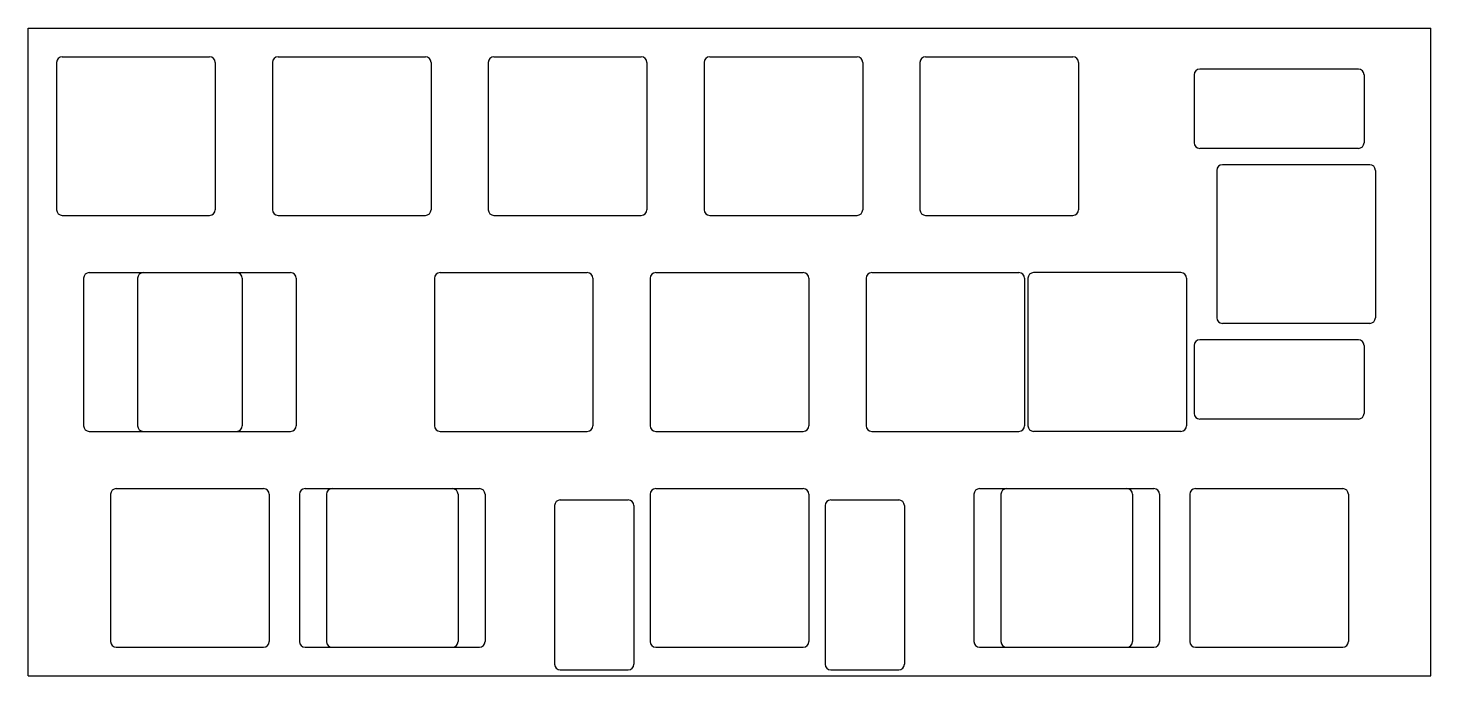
# Model space of a CAD drawing. Header units: millimetres. Extents: x 33 to 157, y -57 to 0.
import ezdxf

# ---------------------------------------------------------------- set-up
doc = ezdxf.new("R2010")
doc.units = ezdxf.units.MM

msp = doc.modelspace()

# ---------------------------------------------------------------- linework, layer by layer
for p, q in [((33.3375, 0), (157.1625, 0)), ((33.3375, -57.15), (33.3375, 0)), ((157.1625, -57.15), (157.1625, 0)), ((35.8625, -3.025), (35.8625, -16.025)), ((36.3625, -2.525), (49.3625, -2.525)), ((49.8625, -3.025), (49.8625, -16.025)), ((54.9125, -3.025), (54.9125, -16.025)), ((55.4125, -2.525), (68.4125, -2.525)), ((68.9125, -3.025), (68.9125, -16.025)), ((73.9625, -3.025), (73.9625, -16.025)), ((74.4625, -2.525), (87.4625, -2.525)), ((87.9625, -3.025), (87.9625, -16.025)), ((93.0125, -3.025), (93.0125, -16.025)), ((93.5125, -2.525), (106.5125, -2.525)), ((107.0125, -3.025), (107.0125, -16.025)), ((112.0625, -3.025), (112.0625, -16.025)), ((112.5625, -2.525), (125.5625, -2.525)), ((126.0625, -3.025), (126.0625, -16.025)), ((150.75625, -3.612), (136.75625, -3.612)), ((136.25625, -4.112), (136.25625, -10.112)), ((151.25625, -4.112), (151.25625, -10.112)), ((150.75625, -10.612), (136.75625, -10.612)), ((151.75625, -12.05), (138.75625, -12.05)), ((138.25625, -12.55), (138.25625, -25.55)), ((152.25625, -12.55), (152.25625, -25.55)), ((36.3625, -16.525), (49.3625, -16.525)), ((55.4125, -16.525), (68.4125, -16.525)), ((74.4625, -16.525), (87.4625, -16.525)), ((93.5125, -16.525), (106.5125, -16.525)), ((112.5625, -16.525), (125.5625, -16.525)), ((38.24375, -22.075), (38.24375, -35.075)), ((38.74375, -21.575), (51.74375, -21.575)), ((43.00625, -22.075), (43.00625, -35.075)), ((43.50625, -21.575), (56.50625, -21.575)), ((52.24375, -22.075), (52.24375, -35.075)), ((57.00625, -22.075), (57.00625, -35.075)), ((69.2, -22.075), (69.2, -35.075)), ((69.7, -21.575), (82.7, -21.575)), ((83.2, -22.075), (83.2, -35.075)), ((88.25, -22.075), (88.25, -35.075)), ((88.75, -21.575), (101.75, -21.575)), ((102.25, -22.075), (102.25, -35.075)), ((107.3, -22.075), (107.3, -35.075)), ((107.8, -21.575), (120.8, -21.575)), ((121.3, -22.075), (121.3, -35.075)), ((121.5875, -22.075), (121.5875, -35.075)), ((135.0875, -21.575), (122.0875, -21.575)), ((135.5875, -22.075), (135.5875, -35.075)), ((151.75625, -26.05), (138.75625, -26.05)), ((136.25625, -27.988), (136.25625, -33.988)), ((150.75625, -27.488), (136.75625, -27.488)), ((151.25625, -27.988), (151.25625, -33.988)), ((150.75625, -34.488), (136.75625, -34.488)), ((38.74375, -35.575), (51.74375, -35.575)), ((43.50625, -35.575), (56.50625, -35.575)), ((69.7, -35.575), (82.7, -35.575)), ((88.75, -35.575), (101.75, -35.575)), ((107.8, -35.575), (120.8, -35.575)), ((135.0875, -35.575), (122.0875, -35.575)), ((41.125, -40.625), (54.125, -40.625)), ((57.79375, -40.625), (70.79375, -40.625)), ((60.175, -40.625), (73.175, -40.625)), ((88.75, -40.625), (101.75, -40.625)), ((117.325, -40.625), (130.325, -40.625)), ((119.70625, -40.625), (132.70625, -40.625)), ((136.375, -40.625), (149.375, -40.625)), ((40.625, -41.125), (40.625, -54.125)), ((54.625, -41.125), (54.625, -54.125)), ((57.29375, -41.125), (57.29375, -54.125)), ((59.675, -41.125), (59.675, -54.125)), ((71.29375, -41.125), (71.29375, -54.125)), ((73.675, -41.125), (73.675, -54.125)), ((80.312, -41.625), (86.312, -41.625)), ((88.25, -41.125), (88.25, -54.125)), ((102.25, -41.125), (102.25, -54.125)), ((104.188, -41.625), (110.188, -41.625)), ((116.825, -41.125), (116.825, -54.125)), ((119.20625, -41.125), (119.20625, -54.125)), ((130.825, -41.125), (130.825, -54.125)), ((133.20625, -41.125), (133.20625, -54.125)), ((135.875, -41.125), (135.875, -54.125)), ((149.875, -41.125), (149.875, -54.125)), ((79.812, -42.125), (79.812, -56.125)), ((86.812, -42.125), (86.812, -56.125)), ((103.688, -42.125), (103.688, -56.125)), ((110.688, -42.125), (110.688, -56.125)), ((41.125, -54.625), (54.125, -54.625)), ((57.79375, -54.625), (70.79375, -54.625)), ((60.175, -54.625), (73.175, -54.625)), ((88.75, -54.625), (101.75, -54.625)), ((117.325, -54.625), (130.325, -54.625)), ((119.70625, -54.625), (132.70625, -54.625)), ((136.375, -54.625), (149.375, -54.625)), ((80.312, -56.625), (86.312, -56.625)), ((104.188, -56.625), (110.188, -56.625)), ((33.3375, -57.15), (157.1625, -57.15))]:
    msp.add_line(p, q)
for centre, start, end in [((36.3625, -3.025), 90, 180), ((49.3625, -3.025), 0, 90), ((55.4125, -3.025), 90, 180), ((68.4125, -3.025), 0, 90), ((74.4625, -3.025), 90, 180), ((87.4625, -3.025), 0, 90), ((93.5125, -3.025), 90, 180), ((106.5125, -3.025), 0, 90), ((112.5625, -3.025), 90, 180), ((125.5625, -3.025), 0, 90), ((136.75625, -4.112), 90, 180), ((150.75625, -4.112), 0, 90), ((136.75625, -10.112), 180, 270), ((150.75625, -10.112), 270, 0), ((138.75625, -12.55), 90, 180), ((151.75625, -12.55), 0, 90), ((36.3625, -16.025), 180, 270), ((49.3625, -16.025), 270, 0), ((55.4125, -16.025), 180, 270), ((68.4125, -16.025), 270, 0), ((74.4625, -16.025), 180, 270), ((87.4625, -16.025), 270, 0), ((93.5125, -16.025), 180, 270), ((106.5125, -16.025), 270, 0), ((112.5625, -16.025), 180, 270), ((125.5625, -16.025), 270, 0), ((38.74375, -22.075), 90, 180), ((43.50625, -22.075), 90, 180), ((51.74375, -22.075), 0, 90), ((56.50625, -22.075), 0, 90), ((69.7, -22.075), 90, 180), ((82.7, -22.075), 0, 90), ((88.75, -22.075), 90, 180), ((101.75, -22.075), 0, 90), ((107.8, -22.075), 90, 180), ((120.8, -22.075), 0, 90), ((122.0875, -22.075), 90, 180), ((135.0875, -22.075), 0, 90), ((138.75625, -25.55), 180, 270), ((151.75625, -25.55), 270, 0), ((136.75625, -27.988), 90, 180), ((150.75625, -27.988), 0, 90), ((136.75625, -33.988), 180, 270), ((150.75625, -33.988), 270, 0), ((38.74375, -35.075), 180, 270), ((43.50625, -35.075), 180, 270), ((51.74375, -35.075), 270, 0), ((56.50625, -35.075), 270, 0), ((69.7, -35.075), 180, 270), ((82.7, -35.075), 270, 0), ((88.75, -35.075), 180, 270), ((101.75, -35.075), 270, 0), ((107.8, -35.075), 180, 270), ((120.8, -35.075), 270, 0), ((122.0875, -35.075), 180, 270), ((135.0875, -35.075), 270, 0), ((41.125, -41.125), 90, 180), ((54.125, -41.125), 0, 90), ((57.79375, -41.125), 90, 180), ((60.175, -41.125), 90, 180), ((70.79375, -41.125), 0, 90), ((73.175, -41.125), 0, 90), ((88.75, -41.125), 90, 180), ((101.75, -41.125), 0, 90), ((117.325, -41.125), 90, 180), ((119.70625, -41.125), 90, 180), ((130.325, -41.125), 0, 90), ((132.70625, -41.125), 0, 90), ((136.375, -41.125), 90, 180), ((149.375, -41.125), 0, 90), ((80.312, -42.125), 90, 180), ((86.312, -42.125), 0, 90), ((104.188, -42.125), 90, 180), ((110.188, -42.125), 0, 90), ((41.125, -54.125), 180, 270), ((54.125, -54.125), 270, 0), ((57.79375, -54.125), 180, 270), ((60.175, -54.125), 180, 270), ((70.79375, -54.125), 270, 0), ((73.175, -54.125), 270, 0), ((88.75, -54.125), 180, 270), ((101.75, -54.125), 270, 0), ((117.325, -54.125), 180, 270), ((119.70625, -54.125), 180, 270), ((130.325, -54.125), 270, 0), ((132.70625, -54.125), 270, 0), ((136.375, -54.125), 180, 270), ((149.375, -54.125), 270, 0), ((80.312, -56.125), 180, 270), ((86.312, -56.125), 270, 0), ((104.188, -56.125), 180, 270), ((110.188, -56.125), 270, 0)]:
    msp.add_arc(centre, 0.5, start, end)

doc.saveas('drawing.dxf')
